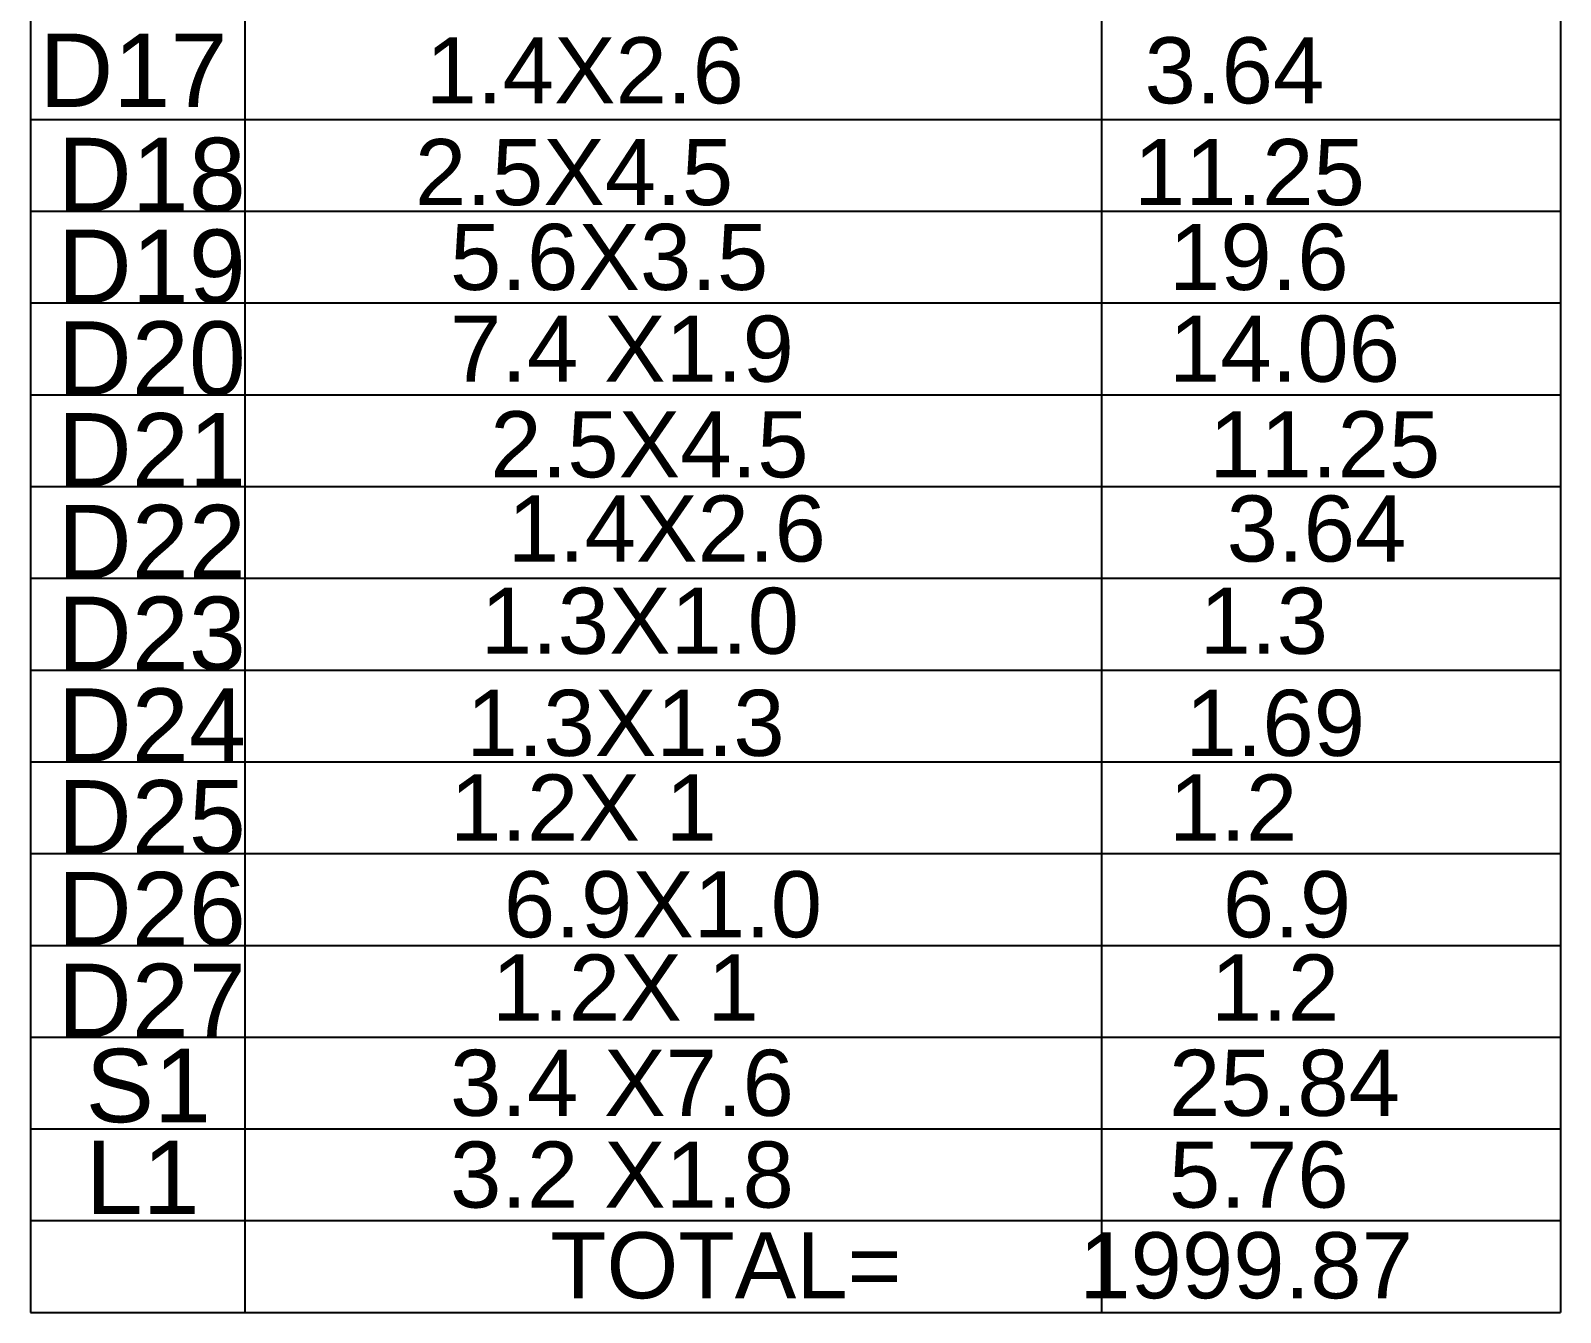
# Model space of a CAD drawing. Header units: metres. Extents: x 15463 to 32022, y 1223 to 33962.
# Drawn here: x 29742.6 to 29792.6, y 4335.8 to 4377.7 of the extents above; entities that cross this region are included whole.
import ezdxf

# ---------------------------------------------------------------- set-up
doc = ezdxf.new("R2010")
doc.units = ezdxf.units.M
doc.header["$LTSCALE"] = 0.1
doc.styles.get("Standard").update_dxf_attribs({"font": 'arial.ttf'})

msp = doc.modelspace()

# ---------------------------------------------------------------- linework, layer by layer
for p, q in [((29742.586, 4438.756), (29742.586, 4335.756)), ((29792.586, 4438.756), (29792.586, 4335.756)), ((29749.586, 4431.756), (29749.586, 4335.756)), ((29777.586, 4431.756), (29777.586, 4335.756)), ((29742.586, 4374.756), (29792.586, 4374.756)), ((29742.586, 4374.756), (29792.586, 4374.756)), ((29742.586, 4371.756), (29792.586, 4371.756)), ((29742.586, 4368.756), (29792.586, 4368.756)), ((29742.586, 4365.756), (29792.586, 4365.756)), ((29742.586, 4362.756), (29792.586, 4362.756)), ((29742.586, 4359.756), (29792.586, 4359.756)), ((29742.586, 4356.756), (29792.586, 4356.756)), ((29742.586, 4353.756), (29792.586, 4353.756)), ((29742.586, 4350.756), (29792.586, 4350.756)), ((29742.586, 4347.756), (29792.586, 4347.756)), ((29742.586, 4344.756), (29792.586, 4344.756)), ((29742.586, 4341.756), (29792.586, 4341.756)), ((29742.586, 4338.756), (29792.586, 4338.756)), ((29742.586, 4335.756), (29792.586, 4335.756))]:
    msp.add_line(p, q)

# ---------------------------------------------------------------- texts
for s, height, p in [('D17', 2.4, (29742.869, 4375.165)), ('1.4X2.6', 2.16, (29755.498, 4375.282)), ('3.64', 2.16, (29778.996, 4375.282)), ('D18', 2.4, (29743.472, 4371.756)), ('2.5X4.5', 2.16, (29755.147, 4371.955)), ('11.25', 2.16, (29778.644, 4371.955)), ('D19', 2.4, (29743.472, 4368.756)), ('5.6X3.5', 2.16, (29756.295, 4369.182)), ('19.6', 2.16, (29779.793, 4369.182)), ('D20', 2.4, (29743.472, 4365.756)), ('7.4 X1.9', 2.16, (29756.295, 4366.182)), ('14.06', 2.16, (29779.793, 4366.182)), ('D21', 2.4, (29743.472, 4362.756)), ('2.5X4.5', 2.16, (29757.611, 4363.056)), ('11.25', 2.16, (29781.109, 4363.056)), ('D22', 2.4, (29743.472, 4359.756)), ('1.4X2.6', 2.16, (29758.179, 4360.303)), ('3.64', 2.16, (29781.677, 4360.303)), ('D23', 2.4, (29743.472, 4356.756)), ('1.3X1.0', 2.16, (29757.298, 4357.287)), ('1.3', 2.16, (29780.795, 4357.287)), ('D24', 2.4, (29743.472, 4353.756)), ('1.3X1.3', 2.16, (29756.831, 4353.949)), ('1.69', 2.16, (29780.329, 4353.949)), ('D25', 2.4, (29743.472, 4350.756)), ('1.2X 1', 2.16, (29756.295, 4351.182)), ('1.2', 2.16, (29779.793, 4351.182)), ('D26', 2.4, (29743.472, 4347.756)), ('6.9X1.0', 2.16, (29758.055, 4348.019)), ('6.9', 2.16, (29781.552, 4348.019)), ('D27', 2.4, (29743.472, 4344.756)), ('1.2X 1', 2.16, (29757.662, 4345.297)), ('1.2', 2.16, (29781.16, 4345.297)), ('S1', 2.4, (29744.383, 4341.973)), ('3.4 X7.6', 2.16, (29756.295, 4342.182)), ('25.84', 2.16, (29779.793, 4342.182)), ('L1', 2.4, (29744.383, 4338.973)), ('3.2 X1.8', 2.16, (29756.295, 4339.182)), ('5.76', 2.16, (29779.793, 4339.182)), ('TOTAL=', 2.16, (29759.566, 4336.218)), ('1999.87', 2.16, (29776.858, 4336.218))]:
    msp.add_text(s, height=height).set_placement(p)

doc.saveas('drawing.dxf')
